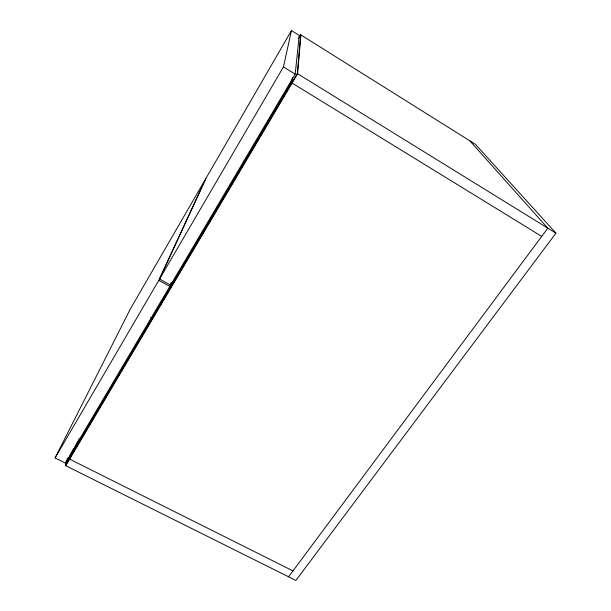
<?xml version="1.0" encoding="UTF-8"?>
<svg xmlns="http://www.w3.org/2000/svg" width="611" height="611" viewBox="0 0 611 611"><rect width="100%" height="100%" fill="white"/><g stroke="black" fill="none" stroke-linecap="round" stroke-linejoin="round"><path stroke-width="0.92" d="M65.461 465.567L297.305 73.549L300.681 34.781L475.343 144.249L555.934 233.181L295.884 580.45L65.461 465.567L73.633 448.428M295.182 74.13L299.245 35.423L291.462 30.55L206.243 177.839L159.547 279.036L170.561 285.108L295.182 74.13L283.451 66.897L291.462 30.55M292.478 77.307L291.783 82.882L541.705 236.388M55.066 457.937L158.791 280.342L205.701 178.771L130.219 309.212L55.066 457.937L65.423 463.107L169.797 286.406L171.263 282.901M170.561 285.108L171.668 282.473M150.818 320.676L292.554 80.163M70.632 455.416L65.728 465.704L297.61 73.74L300.879 34.911L299.505 37.263M77.505 441.837L69.349 458.983L292.975 570.903M69.623 459.121L70.433 457.41M73.289 451.407L79.399 438.538M65.423 463.107L67.89 457.96M298.389 38.714L300.681 34.781M159.547 279.036L283.451 66.897M71.678 454.088L291.966 81.446L290.813 84.097M73.893 450.941L82.141 436.987M83.111 435.345L91.849 420.574M92.819 418.932L98.638 409.087M99.608 407.445L105.917 396.776M106.887 395.134L108.346 392.674M109.316 391.032L122.414 368.868M123.391 367.234L131.64 353.28M132.61 351.638L141.347 336.867M142.317 335.225L145.708 329.482M146.678 327.84L148.137 325.373M149.107 323.731L155.415 313.069M156.385 311.427L157.844 308.96M158.814 307.318L171.912 285.161M172.89 283.519L176.77 276.959M177.74 275.317L181.139 269.566M182.109 267.931L190.846 253.153M191.816 251.511L193.267 249.051M194.237 247.409L195.207 245.767M196.177 244.125L197.636 241.666M198.606 240.024L204.914 229.354M205.884 227.712L207.343 225.253M208.313 223.611L211.712 217.867M212.681 216.225L221.411 201.454M222.389 199.812L226.269 193.244M227.239 191.602L230.637 185.859M231.607 184.216L240.344 169.446M241.314 167.804L242.766 165.344M243.736 163.702L244.706 162.06M245.675 160.418L247.134 157.959M248.104 156.317L254.413 145.647M255.383 144.005L256.841 141.546M257.811 139.904L261.21 134.153M262.18 132.518L268.489 121.849M269.459 120.207L270.91 117.74M271.887 116.098L275.767 109.537M276.737 107.895L280.136 102.152M281.106 100.51L284.986 93.941M285.956 92.299L289.843 85.739M288.583 576.807L547.815 228.17L469.752 140.744M150.627 317.384L152.299 318.293M158.791 280.342L169.797 286.406M297.305 73.549L555.934 233.181"/></g></svg>
